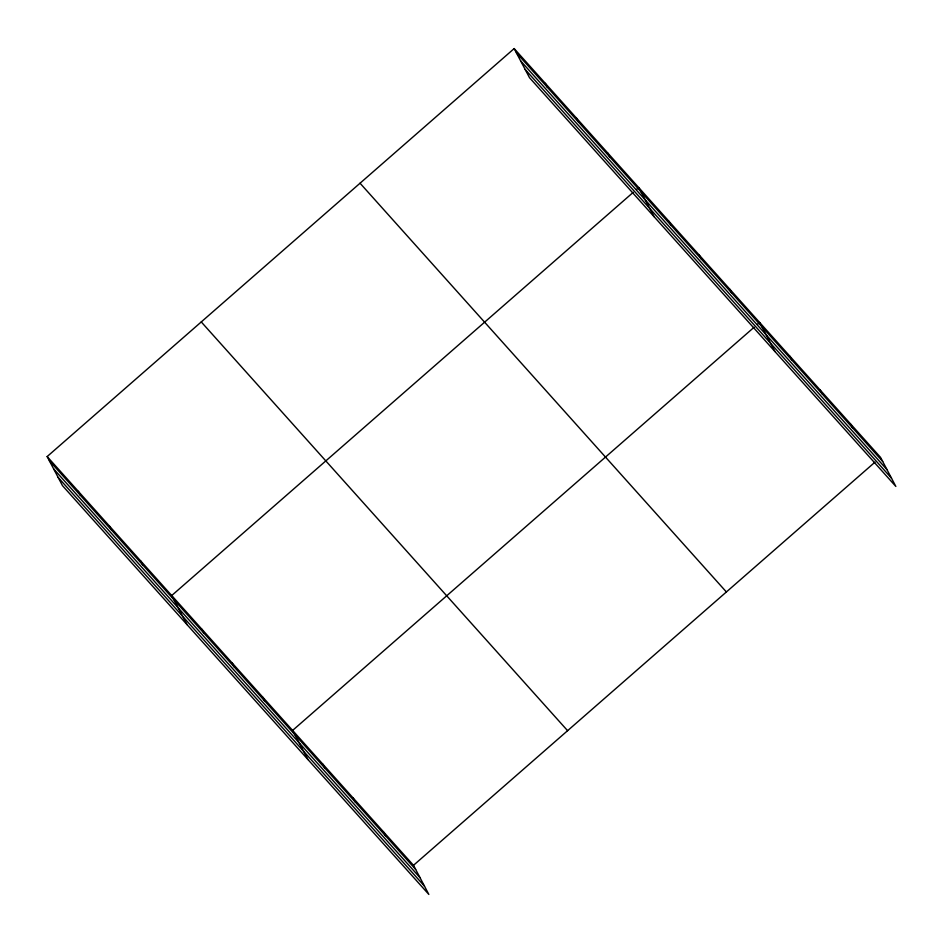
<?xml version="1.0" encoding="UTF-8"?>
<svg xmlns="http://www.w3.org/2000/svg" width="943" height="943" viewBox="0 0 943 943"><rect width="100%" height="100%" fill="white"/><g stroke="black" fill="none" stroke-linecap="round" stroke-linejoin="round"><path stroke-width="1.41" d="M47.15 456.565L413.494 865.309L428.841 894.424L62.497 485.669L47.15 456.565L514.159 48.576L880.503 457.331L895.85 486.435L529.506 77.691L514.159 48.576M633.213 192.36L171.709 595.54L187.056 624.643M636.513 189.484L638.717 187.551L654.065 216.666M754.105 327.256L292.601 730.424L307.948 759.528M757.406 324.368L759.61 322.447L774.957 351.55M413.494 865.309L874.998 462.141M516.328 52.678L882.672 461.433M520.677 60.93L887.021 469.685M525.157 69.44L891.5 478.184M360.049 183.213L726.393 591.968M201.26 321.928L567.603 730.684M49.319 460.667L415.651 869.411M53.668 468.919L420.012 877.662M58.148 477.417L424.491 886.172M850.28 423.607L852.448 427.709M820.056 389.883L822.225 393.985M789.833 356.159L792.002 360.273M729.387 288.723L731.556 292.825M699.164 254.999L701.333 259.101M668.941 221.275L671.11 225.377M607.575 152.813L609.744 156.915M576.444 118.064L578.601 122.166M545.302 83.326L547.459 87.428M383.271 831.585L385.428 835.698M353.047 797.872L355.205 801.974M322.824 764.148L324.981 768.25M262.378 696.7L264.535 700.802M232.155 662.976L234.312 667.078M201.932 629.264L204.089 633.366M140.566 560.79L142.735 564.892M109.423 526.053L111.592 530.155M78.293 491.303L80.45 495.405"/></g></svg>
